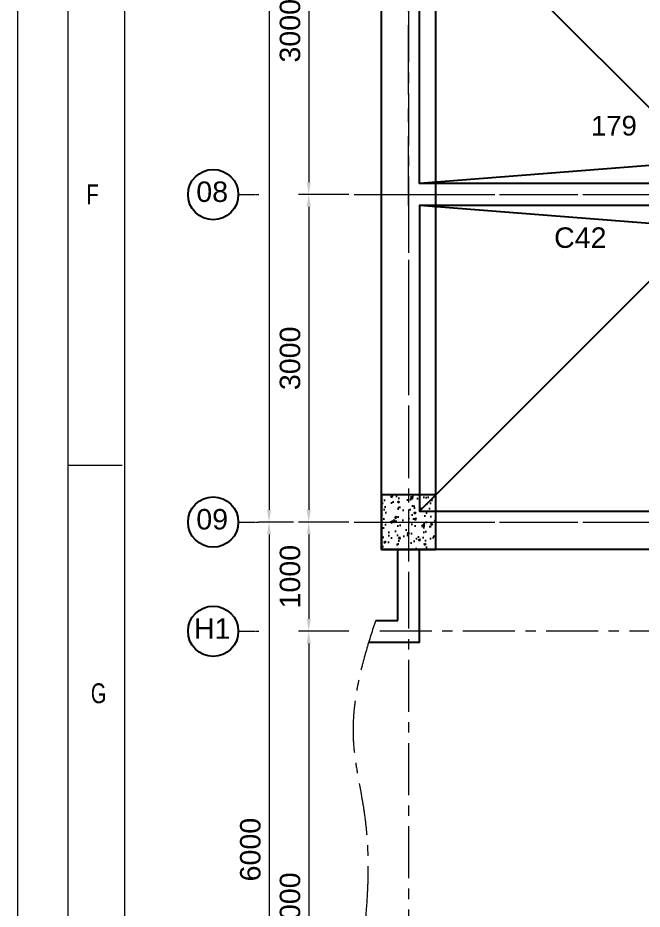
# Model space of a CAD drawing. Header units: millimetres. Extents: x 3220 to 226993, y 817 to 176024.
# Drawn here: x 3220 to 8939, y 103280 to 111444 of the extents above; entities that cross this region are included whole.
import ezdxf

# ---------------------------------------------------------------- set-up
doc = ezdxf.new("R2010")
doc.units = ezdxf.units.MM
doc.linetypes.add('AXES', pattern=[50.8, 31.75, -6.35, 6.35, -6.35])
doc.linetypes.add('CENTER', pattern=[10.16, 6.35, -1.27, 1.27, -1.27])
doc.layers.add('Axe', color=1, linetype='AXES', lineweight=9)
doc.layers.add('Repère', color=76, linetype='Continuous')
doc.styles.add('ARIAL_BOLD', font='arial.ttf')
doc.styles.add('SLDTEXTSTYLE0', font='TXT', dxfattribs={"width": 0.75})
doc.styles.get("Standard").update_dxf_attribs({"font": 'arial.ttf'})
doc.dimstyles.new('ECHE 75', dxfattribs={"dimscale": 75, "dimtxt": 2.5, "dimasz": 1.5, "dimexe": 1.25, "dimexo": 0.625, "dimgap": 1, "dimtad": 1, "dimdec": 0, "dimtxsty": 'ARIAL_BOLD', "dimcen": 2.5, "dimclrd": 4, "dimclre": 4, "dimclrt": 6, "dimadec": 0, "dimazin": 0, "dimtfac": 1, "dimtdec": 0, "dimtmove": 0, "dimatfit": 3, "dimfxl": 1, "dimlwd": 13, "dimlwe": 13, "dimarcsym": 0})

# ---------------------------------------------------------------- blocks, each defined once
blk = doc.blocks.new('*D449')
at = {"color": 4, "lineweight": 13, "transparency": 16777216}
for p, q in [((5556.6, 130825.5), (5427.2, 130825.5)), ((5520.9, 130713), (5520.9, 106938)), ((5744.1, 106825.5), (5427.2, 106825.5))]:
    blk.add_line(p, q, dxfattribs=at)
at = {"color": 4, "transparency": 16777216}
for points in [[(5502.2, 130713), (5539.7, 130713), (5520.9, 130825.5)], [(5502.2, 106938), (5539.7, 106938), (5520.9, 106825.5)]]:
    blk.add_solid(points, dxfattribs=at)
at = {"layer": 'Defpoints', "color": 0, "transparency": 16777216}
for p in [(5603.5, 130825.5), (5520.9, 106825.5), (5791, 106825.5)]:
    blk.add_point(p, dxfattribs=at)
at = {"color": 6, "transparency": 16777216, "insert": (5350.2, 118825.5), "char_height": 187.5, "attachment_point": 5, "rotation": 90, "style": 'ARIAL_BOLD'}
blk.add_mtext('24000', dxfattribs=at)
blk = doc.blocks.new('*D450')
at = {"color": 4, "lineweight": 13, "transparency": 16777216}
for p, q in [((6253.1, 112825.5), (5791, 112825.5)), ((5884.8, 112713), (5884.8, 109938)), ((6253.1, 109825.5), (5791, 109825.5))]:
    blk.add_line(p, q, dxfattribs=at)
at = {"color": 4, "transparency": 16777216}
for points in [[(5866, 112713), (5903.5, 112713), (5884.8, 112825.5)], [(5866, 109938), (5903.5, 109938), (5884.8, 109825.5)]]:
    blk.add_solid(points, dxfattribs=at)
at = {"layer": 'Defpoints', "color": 0, "transparency": 16777216}
for p in [(6300, 112825.5), (5884.8, 109825.5), (6300, 109825.5)]:
    blk.add_point(p, dxfattribs=at)
at = {"color": 6, "transparency": 16777216, "insert": (5714, 111325.5), "char_height": 187.5, "attachment_point": 5, "rotation": 90, "style": 'ARIAL_BOLD'}
blk.add_mtext('3000', dxfattribs=at)
blk = doc.blocks.new('*D451')
at = {"color": 4, "lineweight": 13, "transparency": 16777216}
for p, q in [((6253.1, 109825.5), (5791, 109825.5)), ((5884.8, 109713), (5884.8, 106938)), ((6253.1, 106825.5), (5791, 106825.5))]:
    blk.add_line(p, q, dxfattribs=at)
at = {"color": 4, "transparency": 16777216}
for points in [[(5866, 109713), (5903.5, 109713), (5884.8, 109825.5)], [(5866, 106938), (5903.5, 106938), (5884.8, 106825.5)]]:
    blk.add_solid(points, dxfattribs=at)
at = {"layer": 'Defpoints', "color": 0, "transparency": 16777216}
for p in [(6300, 109825.5), (5884.8, 106825.5), (6300, 106825.5)]:
    blk.add_point(p, dxfattribs=at)
at = {"color": 6, "transparency": 16777216, "insert": (5714, 108325.5), "char_height": 187.5, "attachment_point": 5, "rotation": 90, "style": 'ARIAL_BOLD'}
blk.add_mtext('3000', dxfattribs=at)
blk = doc.blocks.new("SYST7ME D'AXE")
at = {"layer": 'Axe', "ltscale": 15}
for p, q in [((0, 18500), (0, -6500)), ((-500, -3000), (15500, -3000)), ((-500, -6000), (15500, -6000))]:
    blk.add_line(p, q, dxfattribs=at)
blk = doc.blocks.new('Level +4.00 m')
h = blk.add_hatch()
h.set_pattern_fill('AR-CONC', color=256)
h.set_pattern_definition([(50, (-178579.41, -113209.63), (182.18467, -15.93909), [19.05, -209.55]), (355, (-178579.4, -113209.63), (-35.24342, 191.05685), [15.24, -167.64058]), (100.45144, (-178564.23, -113210.96), (146.94125, 175.11775), [16.19001, -178.09024]), (46.1842, (-178579.4, -113158.83), (271.07904, -42.04233), [28.575, -314.325]), (96.63556, (-178556.82, -113162.33), (237.40413, 247.42612), [24.28502, -267.1356]), (351.18415, (-178579.4, -113158.83), (237.40413, 247.42612), [22.85997, -251.45973]), (21, (-178554.01, -113171.53), (151.61439, -102.2652), [19.05, -209.55]), (326, (-178554, -113171.53), (61.80203, 184.18797), [15.24, -167.64]), (71.45144, (-178541.37, -113180.05), (213.41642, 81.92277), [16.19001, -178.08994]), (37.5, (-178579.41, -113209.63), (3.088603, 84.555039), [0, -165.608, 0, -170.18, 0, -168.275]), (7.5, (-178579.41, -113209.63), (66.819663, 100.180575), [0, -97.028, 0, -161.798, 0, -64.135]), (327.5, (-178636.05, -113209.63), (135.590595, -5.728744), [0, -63.5, 0, -198.12, 0, -262.89]), (317.5, (-178661.45, -113209.63), (148.12918, 25.42649), [0, -82.55, 0, -131.572, 0, -186.69])])
h.paths.add_polyline_path([(0, -23750), (-250, -23750), (-250, -24000), (0, -24000)])
h.paths.add_polyline_path([(250, -23750), (0, -23750), (0, -24000), (250, -24000)])
h.paths.add_polyline_path([(250, -24000), (0, -24000), (0, -24250), (250, -24250)])
h.paths.add_polyline_path([(0, -24000), (-250, -24000), (-250, -24250), (0, -24250)])
for p, q in [((-100, -24900), (-100, -24250)), ((14750, -24250), (250, -24250))]:
    blk.add_line(p, q)
for points in [[(250, -24250), (-250, -24250), (-250, 250), (15250, 250), (15250, -24250), (14750, -24250)], [(250, -23750), (250, -250), (14750, -250), (14750, -23750)], [(-366.1, -25100), (100, -25100), (100, -24250)], [(-301.8, -24900), (-100, -24900)]]:
    blk.add_lwpolyline(points)
blk.add_lwpolyline([(-250, -24250), (250, -24250), (250, -23750), (-250, -23750)], close=True)
at = {"layer": 'Axe', "ltscale": 15}
for p, q in [((0, -24500), (0, -30500)), ((18500, -25000), (-334.6, -25000))]:
    blk.add_line(p, q, dxfattribs=at)
blk.add_open_spline([(-301.8, -24900), (-422.9, -25263), (-590.9, -25855.3), (-313.7, -26926.4), (-422.2, -27969.2), (-577.9, -28989.7), (-497.8, -29618.1), (-459.5, -29920.6), (-449.5, -30000)], degree=3, knots=[193.477439, 193.477439, 193.477439, 193.477439, 1309.4099, 2012.069342, 3443.482927, 4420.430447, 5093.70308, 5333.465831, 5333.465831, 5333.465831, 5333.465831], dxfattribs=at)
blk.add_blockref("SYST7ME D'AXE", (0, -18000))
blk = doc.blocks.new('*D640')
at = {"color": 4, "lineweight": 13, "transparency": 16777216}
for p, q in [((6253.1, 106825.5), (5791, 106825.5)), ((5884.8, 106713), (5884.8, 105938)), ((6253.1, 105825.5), (5791, 105825.5))]:
    blk.add_line(p, q, dxfattribs=at)
at = {"color": 4, "transparency": 16777216}
for points in [[(5866, 106713), (5903.5, 106713), (5884.8, 106825.5)], [(5866, 105938), (5903.5, 105938), (5884.8, 105825.5)]]:
    blk.add_solid(points, dxfattribs=at)
at = {"layer": 'Defpoints', "color": 0, "transparency": 16777216}
for p in [(6300, 106825.5), (5884.8, 105825.5), (6300, 105825.5)]:
    blk.add_point(p, dxfattribs=at)
at = {"color": 6, "transparency": 16777216, "insert": (5714, 106325.5), "char_height": 187.5, "attachment_point": 5, "rotation": 90, "style": 'ARIAL_BOLD'}
blk.add_mtext('1000', dxfattribs=at)
blk = doc.blocks.new('*D641')
at = {"color": 4, "lineweight": 13, "transparency": 16777216}
for p, q in [((6253.1, 105825.5), (5791, 105825.5)), ((5884.8, 105713), (5884.8, 100938)), ((6253.1, 100825.5), (5791, 100825.5))]:
    blk.add_line(p, q, dxfattribs=at)
at = {"color": 4, "transparency": 16777216}
for points in [[(5866, 105713), (5903.5, 105713), (5884.8, 105825.5)], [(5866, 100938), (5903.5, 100938), (5884.8, 100825.5)]]:
    blk.add_solid(points, dxfattribs=at)
at = {"layer": 'Defpoints', "color": 0, "transparency": 16777216}
for p in [(6300, 105825.5), (5884.8, 100825.5), (6300, 100825.5)]:
    blk.add_point(p, dxfattribs=at)
at = {"color": 6, "transparency": 16777216, "insert": (5714, 103325.5), "char_height": 187.5, "attachment_point": 5, "rotation": 90, "style": 'ARIAL_BOLD'}
blk.add_mtext('5000', dxfattribs=at)
blk = doc.blocks.new('*D642')
at = {"color": 4, "lineweight": 13, "transparency": 16777216}
for p, q in [((5744.1, 106825.5), (5427.2, 106825.5)), ((5520.9, 106713), (5520.9, 100938)), ((5744.1, 100825.5), (5427.2, 100825.5))]:
    blk.add_line(p, q, dxfattribs=at)
at = {"color": 4, "transparency": 16777216}
for points in [[(5502.2, 106713), (5539.7, 106713), (5520.9, 106825.5)], [(5502.2, 100938), (5539.7, 100938), (5520.9, 100825.5)]]:
    blk.add_solid(points, dxfattribs=at)
at = {"layer": 'Defpoints', "color": 0, "transparency": 16777216}
for p in [(5791, 106825.5), (5520.9, 100825.5), (5791, 100825.5)]:
    blk.add_point(p, dxfattribs=at)
at = {"color": 6, "transparency": 16777216, "insert": (5350.2, 103825.5), "char_height": 187.5, "attachment_point": 5, "rotation": 90, "style": 'ARIAL_BOLD'}
blk.add_mtext('6000', dxfattribs=at)
blk = doc.blocks.new('A2 E1-50')
at = {"color": 1, "linetype": 'Continuous', "lineweight": 18}
for p, q in [((-28847.4, 0), (-28847.4, 20086.4)), ((-28363.1, 485.3), (-28363.1, 19601.2))]:
    blk.add_line(p, q, dxfattribs=at)
at = {"linetype": 'Continuous', "lineweight": 18}
blk.add_line((-28619.2, 230.6), (-28619.2, 19860.5), dxfattribs=at)
at = {"color": 5, "linetype": 'Continuous', "lineweight": 15}
blk.add_line((-28617.6, 6251.9), (-28375, 6251.9), dxfattribs=at)
at = {"color": 5, "linetype": 'Continuous', "lineweight": 15, "char_height": 89.9, "attachment_point": 1, "style": 'SLDTEXTSTYLE0'}
for s, insert in [('F', (-28536.7, 7521.7)), ('G', (-28517, 5264.2))]:
    blk.add_mtext(s, dxfattribs=dict(at, insert=insert))
blk = doc.blocks.new('cone produit finie T')
at = {"color": 4}
for p, q in [((275, -2325), (100, -100)), ((675, -2325), (2900, -100)), ((275, -2725), (100, -2900)), ((675, -2725), (2900, -2900))]:
    blk.add_line(p, q, dxfattribs=at)
for points in [[(100, -2900), (2900, -2900), (2900, -100), (100, -100)], [(675, -2725), (275, -2725), (275, -2325), (675, -2325)]]:
    blk.add_lwpolyline(points, close=True, dxfattribs=at)
at = {"layer": 'Axe', "ltscale": 20}
for p, q in [((0, -3100), (0, 100)), ((3000, -3100), (3000, 100)), ((3100, 0), (-100, 0)), ((3100, -3000), (-100, -3000))]:
    blk.add_line(p, q, dxfattribs=at)

msp = doc.modelspace()

# ---------------------------------------------------------------- linework, layer by layer
at = {"color": 1, "linetype": 'CENTER', "lineweight": 9}
for p, q in [((5239.7, 109825.5), (5427.2, 109825.5)), ((5239.7, 106825.5), (5427.2, 106825.5)), ((5239.7, 105825.5), (5427.2, 105825.5))]:
    msp.add_line(p, q, dxfattribs=at)
at = {"color": 5}
for centre in [(5009.2, 109825.5), (5009.2, 106825.5), (5009.2, 105825.5)]:
    msp.add_circle(centre, 230.5, dxfattribs=at)

# ---------------------------------------------------------------- block references
at = {"xscale": 2.024564718585504, "yscale": 2.024564718585504, "zscale": 2.024564718585504}
msp.add_blockref('A2 E1-50', (61623, 94690.9), dxfattribs=at)
at = {"color": 2}
msp.add_blockref('Level +4.00 m', (6800, 130825.5), dxfattribs=at)
at = {"xscale": -1}
msp.add_blockref('cone produit finie T', (9800, 112825.5), dxfattribs=at)
at = {"rotation": 180}
msp.add_blockref('cone produit finie T', (9800, 106825.5), dxfattribs=at)

# ---------------------------------------------------------------- texts
at = {"char_height": 187.5, "attachment_point": 5, "style": 'ARIAL_BOLD'}
for s, insert in [('08', (5000.3, 109850.1)), ('09', (5000.3, 106850.1)), ('H1', (5000.3, 105850.1))]:
    msp.add_mtext(s, dxfattribs=dict(at, insert=insert))
at = {"color": 30, "insert": (8372.7, 109429.4), "char_height": 187.5, "width": 453.658, "attachment_point": 5, "style": 'ARIAL_BOLD'}
msp.add_mtext('C42', dxfattribs=at)
at = {"layer": 'Repère', "insert": (8470.9, 110546), "char_height": 180, "attachment_point": 1}
msp.add_mtext_dynamic_manual_height_columns('179', width=631.382, gutter_width=12.5, heights=[0], dxfattribs=at)

# ---------------------------------------------------------------- dimensions: what is measured, and where the dimension line sits
for base, p1, p2, picture, middle in [((5520.9, 106825.5), (5603.5, 130825.5), (5791, 106825.5), '*D449', (5350.2, 118825.5)), ((5884.8, 109825.5), (6300, 112825.5), (6300, 109825.5), '*D450', (5714, 111325.5)), ((5884.8, 106825.5), (6300, 109825.5), (6300, 106825.5), '*D451', (5714, 108325.5)), ((5520.9, 100825.5), (5791, 106825.5), (5791, 100825.5), '*D642', (5350.2, 103825.5)), ((5884.8, 105825.5), (6300, 106825.5), (6300, 105825.5), '*D640', (5714, 106325.5)), ((5884.8, 100825.5), (6300, 105825.5), (6300, 100825.5), '*D641', (5714, 103325.5))]:
    dim = msp.add_linear_dim(base=base, p1=p1, p2=p2, angle=90, dimstyle='ECHE 75')
    dim.commit()
    dim.dimension.update_dxf_attribs({"geometry": picture, "text_midpoint": middle})

doc.saveas('drawing.dxf')
